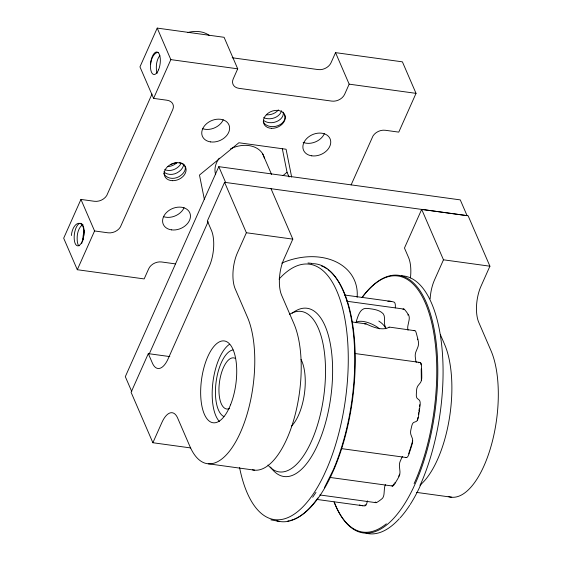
<?xml version="1.0" encoding="UTF-8"?>
<svg xmlns="http://www.w3.org/2000/svg" width="562" height="562" viewBox="0 0 562 562"><rect width="100%" height="100%" fill="white"/><g stroke="black" fill="none" stroke-linecap="round" stroke-linejoin="round"><path stroke-width="0.84" d="M418.184 362.722L419.681 362.448A4.953 2.079 -82.2 0 1 420.706 362.919L421.015 363.466A4.953 2.079 -82.2 0 1 421.444 365.525L421.542 367.478A103.148 43.204 -82.2 0 1 421.718 372.437L421.739 373.435A103.148 43.204 -82.2 0 1 421.774 377.474A4.953 2.079 -82.2 0 1 421.662 379.02L421.345 380.537A4.953 2.079 -82.2 0 1 420.25 382.891L418.065 385.644A4.953 2.079 -82.2 0 0 416.554 390.421L416.323 394.369A4.953 2.079 -82.2 0 0 417.292 398.444L419.21 400.046A4.953 2.079 -82.2 0 1 419.969 401.451L420.13 402.294A4.953 2.079 -82.2 0 1 420.123 404.788A103.148 43.204 -82.2 0 1 418.311 417.334A4.953 2.079 -82.2 0 1 416.112 421.521L413.836 422.385A4.953 2.079 -82.2 0 0 411.77 425.919L410.885 429.754A4.953 2.079 -82.2 0 0 410.97 434.812L412.269 438.177A4.953 2.079 -82.2 0 1 412.649 440.299L412.634 441.311A4.953 2.079 -82.2 0 1 412.199 443.861A103.148 43.204 -82.2 0 1 411.026 447.682L410.724 448.624A103.148 43.204 -82.2 0 1 409.171 453.274L408.518 455.101A4.953 2.079 -82.2 0 1 405.982 457.412M395.29 307.885L395.36 306.178A4.953 2.079 -82.2 0 0 394.039 302.117A103.148 43.204 -82.2 0 0 388.806 301.19A4.953 2.079 -82.2 0 0 387.899 301.597M421.345 380.537L421.212 368.953M389.136 327.309C382.111 330.927 373.168 327.288 366.101 323.895L352.416 322.012M419.259 408.665L418.943 411.054L419.301 411.075M419.568 406.277L419.779 404.682M418.444 414.222L418.697 412.641M391.911 485.793A4.953 2.079 -82.2 0 0 393.892 485.013A103.148 43.204 -82.2 0 0 398.872 476.794A4.953 2.079 -82.2 0 0 399.673 474.581L399.863 473.555A4.953 2.079 -82.2 0 0 399.919 471.04L399.442 466.411A4.953 2.079 -82.2 0 1 400.249 461.149L401.64 458.016A4.953 2.079 -82.2 0 1 402.575 456.583M417.433 420.095L417.945 417.397M367.457 500.84L367.042 502.491A4.953 2.079 -82.2 0 1 366.206 504.641L365.778 505.245A4.953 2.079 -82.2 0 1 364.647 505.891A103.148 43.204 -82.2 0 1 359.413 504.964M412.649 440.896L410.597 447.795M408.974 452.635L410.33 448.602M407.935 315.127L407.977 314.074A103.148 43.204 -82.2 0 0 406.277 311.643L405.926 311.186A103.148 43.204 -82.2 0 0 404.492 309.458A4.953 2.079 -82.2 0 0 403.453 309.1L402.996 309.332M152.021 94.023L106.745 195.527A10.327 7.713 -23.4 0 1 94.409 201.287L80.942 199.433L63.682 238.197L77.303 269.718L144.167 278.921L148.691 268.776A10.327 7.713 -23.4 0 1 161.568 261.976L175.456 263.887M351.117 184.912L372.964 136.025A10.327 7.713 -23.4 0 1 385.3 130.272L398.767 132.126L416.028 93.355L402.406 61.841L335.542 52.638L349.164 84.159L344.639 94.304A10.327 7.713 -23.4 0 1 331.763 101.104L238.885 88.325A10.327 7.713 -23.4 0 1 233.195 78.968L237.712 68.824L224.09 37.303L157.22 28.1L139.959 66.871L153.581 98.385L167.047 100.24A10.327 7.713 -23.4 0 1 172.745 109.597L120.366 227.048A10.327 7.713 -23.4 0 1 108.03 232.808L94.564 230.954L80.942 199.433M77.303 269.718L94.564 230.954M153.581 98.385L170.841 59.621L157.22 28.1M169.801 356.589L148.305 353.631L152.393 363.087A25.81 10.819 -82.2 0 0 168.193 358.661L209.268 266.388A25.81 10.819 -82.2 0 0 211.453 230.441L207.364 220.985L224.582 182.313L467.085 215.653L460.271 199.889L218.801 166.661L125.312 376.659L131.782 391.63M148.305 353.631L131.087 392.304L152.878 442.737L190.722 447.942M149.246 353.948L208.13 221.695M152.878 442.737L161.87 422.547A25.81 10.819 -82.2 0 1 177.669 418.114L189.935 446.481A82.6 34.612 -82.2 0 0 240.494 432.297A82.6 34.612 -82.2 0 0 247.47 317.256L235.204 288.889A25.81 10.819 -82.2 0 1 237.389 252.935L246.374 232.745L224.582 182.313M335.542 52.638L331.018 62.782A10.327 7.713 -23.4 0 1 318.141 69.583L232.204 57.76M271.017 188.699L292.809 239.131L283.824 259.321A25.81 10.819 -82.2 0 0 281.646 295.275L293.905 323.642A82.6 34.612 -82.2 0 1 294.095 418.662A82.6 34.612 -82.2 0 1 252.528 469.839M448.223 496.499A82.6 34.612 -82.2 0 0 490.731 447.317A82.6 34.612 -82.2 0 0 491.005 350.709L478.747 322.342A25.81 10.819 -82.2 0 1 480.924 286.388L489.916 266.198L468.118 215.766L421.683 209.373L404.464 248.046L408.553 257.501A25.81 10.819 -82.2 0 1 410.436 277.902M421.683 209.373L443.474 259.806L434.489 280.002A25.81 10.819 -82.2 0 0 430.127 298.893M414.124 483.573L415.473 480.587A129.246 54.142 -82.2 0 0 429.832 315.612A129.246 54.142 -82.2 0 0 361.998 297.474M420.278 484.887L421.633 481.88A130.054 54.479 -82.2 0 0 441.936 347.555A130.054 54.479 -82.2 0 0 401.465 275.802M420.889 484.381L419.4 487.697A129.035 54.05 -82.2 0 1 410.169 504.543M417.51 339.708L417.826 339.104M324.372 487.788L333.329 469.755A130.054 54.479 -82.2 0 0 353.442 333.624A130.054 54.479 -82.2 0 0 311.425 263.697M398.627 476.26L399.758 474.195M312.683 497.258L315.985 492.361M392.543 486.018L393.997 483.896M283.03 175.555L287.042 172.274L282.314 148.663M375.184 502.119A4.953 2.079 -82.2 0 0 375.36 502.337L375.866 502.154L375.971 502.674A4.953 2.079 -82.2 0 0 376.645 502.519A103.148 43.204 -82.2 0 0 378.493 501.367L378.95 501.058A103.148 43.204 -82.2 0 0 381.254 499.337L382.174 498.578A4.953 2.079 -82.2 0 0 383.221 497.033L383.551 496.148A4.953 2.079 -82.2 0 0 384.043 493.619L384.45 488.441A4.953 2.079 -82.2 0 1 385.469 484.627M364.689 323.951L366.101 323.895M364.787 505.055L365.967 504.999M307.976 262.981L311.383 263.325M170.841 59.621L237.712 68.824M349.164 84.159L416.028 93.355M246.374 232.745L292.809 239.131M443.474 259.806L489.916 266.198M344.358 294.98L391.012 301.387M346.866 301.246L403.895 309.079M389.073 327.049L415.156 330.744A4.953 2.079 -82.2 0 1 415.957 332.051A103.148 43.204 -82.2 0 1 418.374 341.577A4.953 2.079 -82.2 0 1 417.756 347.407L415.992 351.636A4.953 2.079 -82.2 0 0 415.283 356.912L415.725 360.375A4.953 2.079 -82.2 0 0 416.351 362.3M355.1 353.533L419.905 362.434M341.605 448.638L406.41 457.538M330.112 477.454L392.325 485.997M208.235 463.783L254.67 470.176M416.519 492.389L451.771 497.244M319.806 494.96L375.971 502.674M316.645 499.4L362.876 505.751M279.384 521.431L270.884 519.85M375.894 502.646L375.36 502.337M403.27 309.17L403.678 309.571M408.7 453.443L409.017 453.857M385.841 327.611L385.715 327.428A5.135 2.901 89.6 0 1 384.689 324.674C383.684 321.12 385.581 317.059 383.284 313.849C379.392 309.662 373.006 309.114 367.667 308.454C360.158 307.238 358.142 315.872 356.336 321.225A5.149 1.307 -75.2 0 0 356.224 322.771M440.482 334.861L444.57 344.323A82.6 34.612 -82.2 0 1 448.982 420.727A82.6 34.612 -82.2 0 1 419.912 485.231M287.042 172.274L289.086 177.002M262.51 153.482L271.565 174.438M218.801 166.661L225.615 182.425M408.237 314.418L408.637 315.113A4.953 2.079 -82.2 0 1 409.017 320.466L407.949 325.531A4.953 2.079 -82.2 0 0 408.026 330.21M394.967 482.484L395.163 483.067M291.657 177.072L286.079 149.246L238.892 142.755L199.482 175.049L204.378 199.496M420.889 363.214L420.994 364.822M184.076 207.736A14.457 10.797 -23.4 0 1 163.591 216.686M223.233 119.79A14.457 10.797 -23.4 0 1 202.749 128.74M324.365 133.707A14.457 10.797 -23.4 0 1 303.136 142.376M215.675 174.74A25.81 19.277 -23.4 0 1 219.222 158.168M230.539 148.86A25.81 19.277 -23.4 0 1 264.456 158.449M163.788 171.867A11.233 9.364 -21.8 0 0 176.932 172.906A11.233 7.236 -24.5 0 0 183.648 164.181M163.718 173.433A11.233 9.364 -21.8 0 0 178.632 176.847A11.233 7.236 -24.5 0 0 184.343 165.123M167.49 166.549A11.233 9.364 -21.8 0 0 173.525 165.024A11.233 7.236 -24.5 0 0 176.882 162.678M181.189 163.233A11.233 7.236 -24.5 0 1 175.232 168.972A11.233 9.364 -21.8 0 1 164.68 169.605M170.82 164.575A11.233 7.236 -24.5 0 1 176.721 162.741M179.25 162.713A11.233 7.236 -24.5 0 1 180.971 163.022M181.498 163.191A11.233 7.236 -24.5 0 1 182.474 163.605M182.917 163.858A11.233 7.236 -24.5 0 1 183.324 164.132M183.697 164.441A11.233 7.236 -24.5 0 1 184.041 164.771M281.492 110.784A11.233 8.191 -11.3 0 1 263.662 117.606M283.213 112.147A11.233 8.191 -11.3 0 1 276.588 121.596A11.233 8.191 -11.3 0 1 263.402 120.261M284.161 114.17A11.233 8.191 -11.3 0 1 278.295 125.537A11.233 8.191 -11.3 0 1 263.697 122.551A11.233 8.409 -35.8 0 1 263.227 121.603M278.366 109.878A11.233 8.191 -11.3 0 1 266.339 114.81M157.1 73.32A11.233 3.217 -83.7 0 1 156.398 65.396A11.233 6.098 -80.4 0 1 159.875 55.554M150.602 64.595A11.233 6.098 -80.4 0 1 158.308 52.357M83.057 239.37A11.233 3.217 -83.7 0 0 83.935 233.23A11.233 6.098 -80.4 0 0 78.343 223.346A11.233 6.098 -80.4 0 0 71.416 235.527M82.902 240.002A11.233 3.217 -83.7 0 1 82.565 241.189M82.389 241.751A11.233 3.217 -83.7 0 1 82.2 242.278M81.813 243.255A11.233 3.217 -83.7 0 1 81.609 243.69M79.094 245.84A11.233 3.217 -83.7 0 1 77.212 236.321A11.233 6.098 -80.4 0 1 82.958 224.554M84.609 230.427A11.233 6.098 -80.4 0 0 83.021 237.122A11.233 3.217 -83.7 0 0 82.958 239.812M414.068 330.73A4.953 2.079 -82.2 0 1 414.742 330.575M362.097 297.579A130.019 54.465 -82.2 0 1 430.696 314.762A130.019 54.465 -82.2 0 1 416.372 481.135L413.513 487.486A130.019 54.465 -82.2 0 1 334.453 502.611M409.705 505.266A129.035 54.05 -82.2 0 1 400.116 517.869M399.343 518.635A130.054 54.479 -82.2 0 1 366.017 533.19M386.333 523.812A129.246 54.142 -82.2 0 1 334.039 501.936M292.184 313.238A84.911 35.568 -82.2 0 1 329.964 342.026A84.911 35.568 -82.2 0 1 318.626 442.68L316.757 446.825A84.911 35.568 -82.2 0 1 270.491 467.036M289.36 314.46A80.984 33.924 -82.2 0 1 323.417 345.834A80.984 33.924 -82.2 0 1 312.177 439.617L310.393 443.573A80.984 33.924 -82.2 0 1 267.948 465.048M279.033 279.117A128.916 54.001 -82.2 0 1 342.623 308.39A128.916 54.001 -82.2 0 1 327.028 468.251L324.19 474.546A128.916 54.001 -82.2 0 1 239.567 467.556M321.38 265.889A129.429 54.212 -82.2 0 1 322.995 266.564M323.789 266.95A129.429 54.212 -82.2 0 1 326.922 268.798M328.145 269.676A129.429 54.212 -82.2 0 1 333.933 469.488L331.088 475.81A129.429 54.212 -82.2 0 1 290.582 520.426M289.184 520.756A129.429 54.212 -82.2 0 1 287.786 521.002M317.86 497.981A130.054 54.479 -82.2 0 1 276.876 520.833M355.879 322.539A16.291 6.934 25.8 0 1 376.364 326.515A16.291 9.807 21.9 0 1 379.462 328.84M378.795 321.057A16.291 9.807 21.9 0 1 385.848 328.735M301.042 359.483A38.722 16.228 -82.2 0 1 304.365 394.103A38.722 16.228 -82.2 0 1 291.552 426.045M281.773 263.107A59.783 44.644 -23.4 0 1 357.123 297.333M187.603 32.561A25.81 19.277 -23.4 0 1 209.429 35.518M219.405 421.472A41.3 17.31 -82.2 0 1 212.956 381.928A41.3 17.31 -82.2 0 1 229.338 344.408M229.64 408.511A25.81 10.819 -82.2 0 1 219.349 383.158A25.81 10.819 -82.2 0 1 235.534 358.521M223.929 416.519A33.868 14.191 -82.2 0 1 216.138 381.661A33.868 14.191 -82.2 0 1 232.97 349.936M311.777 155.829A14.457 10.797 -23.4 0 0 330.589 140.416A14.457 10.797 -23.4 0 0 308.067 137.318A14.457 10.797 -23.4 0 0 311.777 155.829M171.487 229.865A14.457 10.797 -23.4 0 0 190.3 214.452A14.457 10.797 -23.4 0 0 167.778 211.354A14.457 10.797 -23.4 0 0 171.487 229.865M210.645 141.912A14.457 10.797 -23.4 0 0 229.458 126.499A14.457 10.797 -23.4 0 0 206.935 123.401A14.457 10.797 -23.4 0 0 210.645 141.912M271.636 128.34A11.359 8.479 -23.4 0 0 284.906 115.154A11.359 8.479 -23.4 0 0 266.521 114.557A11.359 8.479 -23.4 0 0 271.636 128.34M172.436 180.69A11.359 8.479 -23.4 0 0 185.706 167.504A11.359 8.479 -23.4 0 0 167.321 166.907A11.359 8.479 -23.4 0 0 172.436 180.69M158.561 69.8A11.359 4.756 -82.2 0 0 157.135 52.027A11.359 4.756 -82.2 0 0 150.511 67.904A11.359 4.756 -82.2 0 0 158.561 69.8M82.284 241.133A11.359 4.756 -82.2 0 0 80.858 223.36A11.359 4.756 -82.2 0 0 74.226 239.236A11.359 4.756 -82.2 0 0 82.284 241.133M230.582 404.745A41.3 17.31 -82.2 0 0 224.519 340.979A41.3 17.31 -82.2 0 0 200.999 399.877A41.3 17.31 -82.2 0 0 230.582 404.745"/></g></svg>
